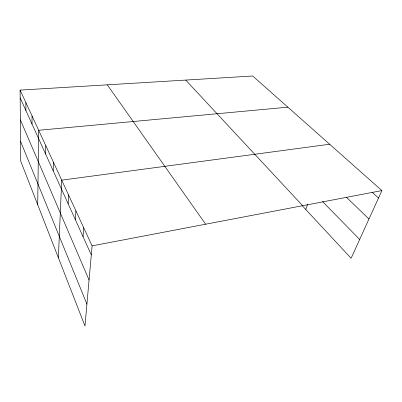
<?xml version="1.0" encoding="UTF-8"?>
<svg xmlns="http://www.w3.org/2000/svg" width="402" height="402" viewBox="0 0 402 402"><rect width="100%" height="100%" fill="white"/><g stroke="black" fill="none" stroke-linecap="round" stroke-linejoin="round"><path stroke-width="0.6" d="M32.014 124.017L32.054 115.972M37.703 204.713L38.672 130.288L287.852 107.173M45.602 154.016L45.783 145.675M53.175 170.729L53.446 162.247M58.375 257.757L61.722 180.151L329.645 144.238M68.124 203.734L68.586 195M75.345 219.668L75.903 210.839M83.053 236.683L83.727 227.753M20.1 90.113L92.098 245.873L84.973 325.987L20.718 161.142L20.1 90.113L252.727 76.013L381.9 190.583L351.117 258.27L302.002 205.442M305.771 209.492L307.706 204.196M92.098 245.873L381.9 190.583M372.041 192.151L378.518 198.025M346.253 197.111L368.976 219M322.54 201.548L359.674 239.456M185.724 80.078L302.636 205.708M107.304 84.827L205.658 224.205M20.165 97.872L91.299 254.888M20.356 119.816L89.063 280.023M20.542 141.303L86.917 304.138M25.879 102.61L25.894 110.515"/></g></svg>
